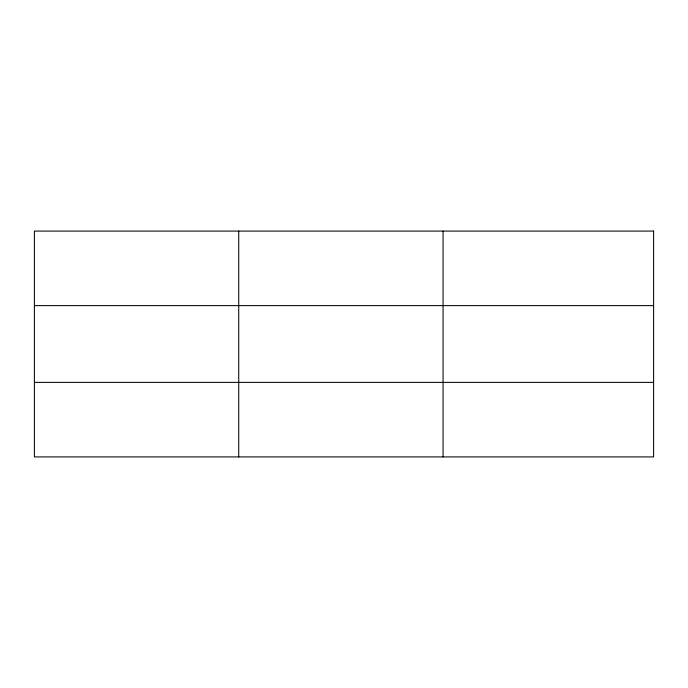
<?xml version="1.0" encoding="UTF-8"?>
<svg xmlns="http://www.w3.org/2000/svg" width="688" height="688" viewBox="0 0 688 688"><rect width="100%" height="100%" fill="white"/><g stroke="black" fill="none" stroke-linecap="round" stroke-linejoin="round"><path stroke-width="1.03" d="M238.736 456.918L238.736 231.082M443.072 456.918L443.072 231.082M34.4 305.61L653.6 305.61M34.4 382.39L653.6 382.39M653.6 231.082L34.4 231.082L34.4 456.918L653.6 456.918L653.6 231.082"/></g></svg>
